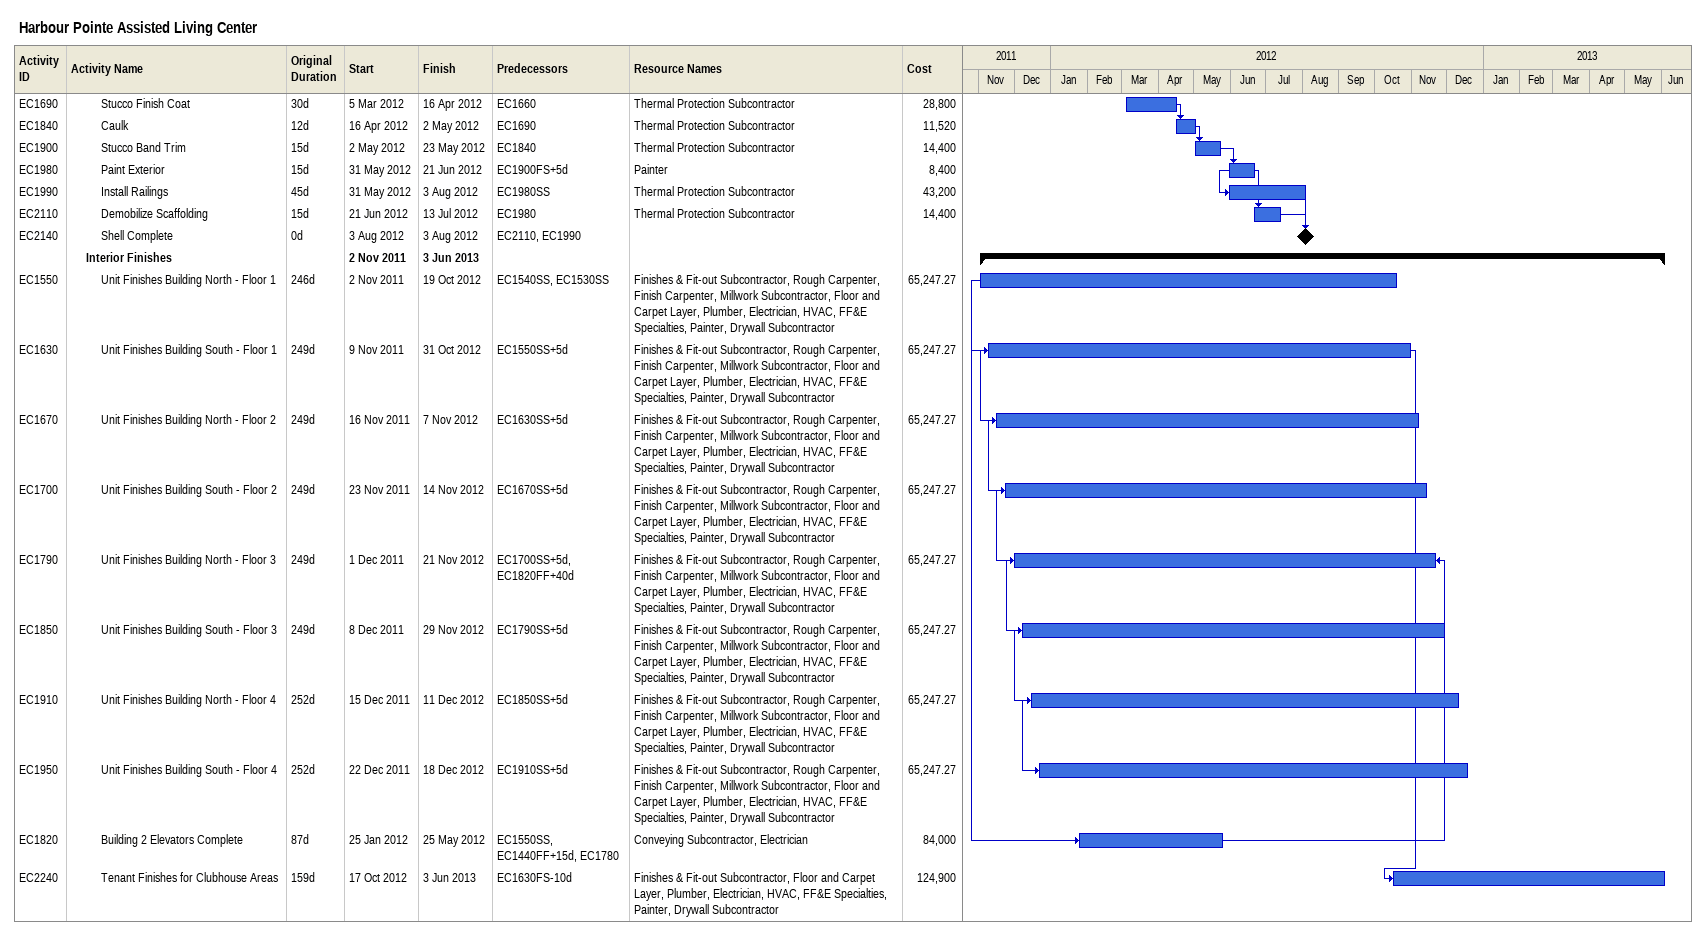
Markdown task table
Harbour Pointe Assisted Living Center

| ID | Level | Task | Original duration | Start | Finish | Predecessors | Resources | Cost |
|---|---|---|---|---|---|---|---|---|
| EC1690 | 3 | Stucco Finish Coat | 30d | 2012-03-05 | 2012-04-16 | EC1660 | Thermal Protection Subcontractor | 28800 |
| EC1840 | 3 | Caulk | 12d | 2012-04-16 | 2012-05-02 | EC1690 | Thermal Protection Subcontractor | 11520 |
| EC1900 | 3 | Stucco Band Trim | 15d | 2012-05-02 | 2012-05-23 | EC1840 | Thermal Protection Subcontractor | 14400 |
| EC1980 | 3 | Paint Exterior | 15d | 2012-05-31 | 2012-06-21 | EC1900FS+5d | Painter | 8400 |
| EC1990 | 3 | Install Railings | 45d | 2012-05-31 | 2012-08-03 | EC1980SS | Thermal Protection Subcontractor | 43200 |
| EC2110 | 3 | Demobilize Scaffolding | 15d | 2012-06-21 | 2012-07-13 | EC1980 | Thermal Protection Subcontractor | 14400 |
| EC2140 | 3 | Shell Complete | 0d | 2012-08-03 | 2012-08-03 | EC2110, EC1990 |  |  |
|  | 2 | **Interior Finishes** |  | 2011-11-02 | 2013-06-03 |  |  |  |
| EC1550 | 3 | Unit Finishes Building North - Floor 1 | 246d | 2011-11-02 | 2012-10-19 | EC1540SS, EC1530SS | Finishes & Fit-out Subcontractor, Rough Carpenter, Finish Carpenter, Millwork Subcontractor, Floor and Carpet Layer, Plumber, Electrician, HVAC, FF&E Specialties, Painter, Drywall Subcontractor | 65247.27 |
| EC1630 | 3 | Unit Finishes Building South - Floor 1 | 249d | 2011-11-09 | 2012-10-31 | EC1550SS+5d | Finishes & Fit-out Subcontractor, Rough Carpenter, Finish Carpenter, Millwork Subcontractor, Floor and Carpet Layer, Plumber, Electrician, HVAC, FF&E Specialties, Painter, Drywall Subcontractor | 65247.27 |
| EC1670 | 3 | Unit Finishes Building North - Floor 2 | 249d | 2011-11-16 | 2012-11-07 | EC1630SS+5d | Finishes & Fit-out Subcontractor, Rough Carpenter, Finish Carpenter, Millwork Subcontractor, Floor and Carpet Layer, Plumber, Electrician, HVAC, FF&E Specialties, Painter, Drywall Subcontractor | 65247.27 |
| EC1700 | 3 | Unit Finishes Building South - Floor 2 | 249d | 2011-11-23 | 2012-11-14 | EC1670SS+5d | Finishes & Fit-out Subcontractor, Rough Carpenter, Finish Carpenter, Millwork Subcontractor, Floor and Carpet Layer, Plumber, Electrician, HVAC, FF&E Specialties, Painter, Drywall Subcontractor | 65247.27 |
| EC1790 | 3 | Unit Finishes Building North - Floor 3 | 249d | 2011-12-01 | 2012-11-21 | EC1700SS+5d, EC1820FF+40d | Finishes & Fit-out Subcontractor, Rough Carpenter, Finish Carpenter, Millwork Subcontractor, Floor and Carpet Layer, Plumber, Electrician, HVAC, FF&E Specialties, Painter, Drywall Subcontractor | 65247.27 |
| EC1850 | 3 | Unit Finishes Building South - Floor 3 | 249d | 2011-12-08 | 2012-11-29 | EC1790SS+5d | Finishes & Fit-out Subcontractor, Rough Carpenter, Finish Carpenter, Millwork Subcontractor, Floor and Carpet Layer, Plumber, Electrician, HVAC, FF&E Specialties, Painter, Drywall Subcontractor | 65247.27 |
| EC1910 | 3 | Unit Finishes Building North - Floor 4 | 252d | 2011-12-15 | 2012-12-11 | EC1850SS+5d | Finishes & Fit-out Subcontractor, Rough Carpenter, Finish Carpenter, Millwork Subcontractor, Floor and Carpet Layer, Plumber, Electrician, HVAC, FF&E Specialties, Painter, Drywall Subcontractor | 65247.27 |
| EC1950 | 3 | Unit Finishes Building South - Floor 4 | 252d | 2011-12-22 | 2012-12-18 | EC1910SS+5d | Finishes & Fit-out Subcontractor, Rough Carpenter, Finish Carpenter, Millwork Subcontractor, Floor and Carpet Layer, Plumber, Electrician, HVAC, FF&E Specialties, Painter, Drywall Subcontractor | 65247.27 |
| EC1820 | 3 | Building 2 Elevators Complete | 87d | 2012-01-25 | 2012-05-25 | EC1550SS, EC1440FF+15d, EC1780 | Conveying Subcontractor, Electrician | 84000 |
| EC2240 | 3 | Tenant Finishes for Clubhouse Areas | 159d | 2012-10-17 | 2013-06-03 | EC1630FS-10d | Finishes & Fit-out Subcontractor, Floor and Carpet Layer, Plumber, Electrician, HVAC, FF&E Specialties, Painter, Drywall Subcontractor | 124900 |
